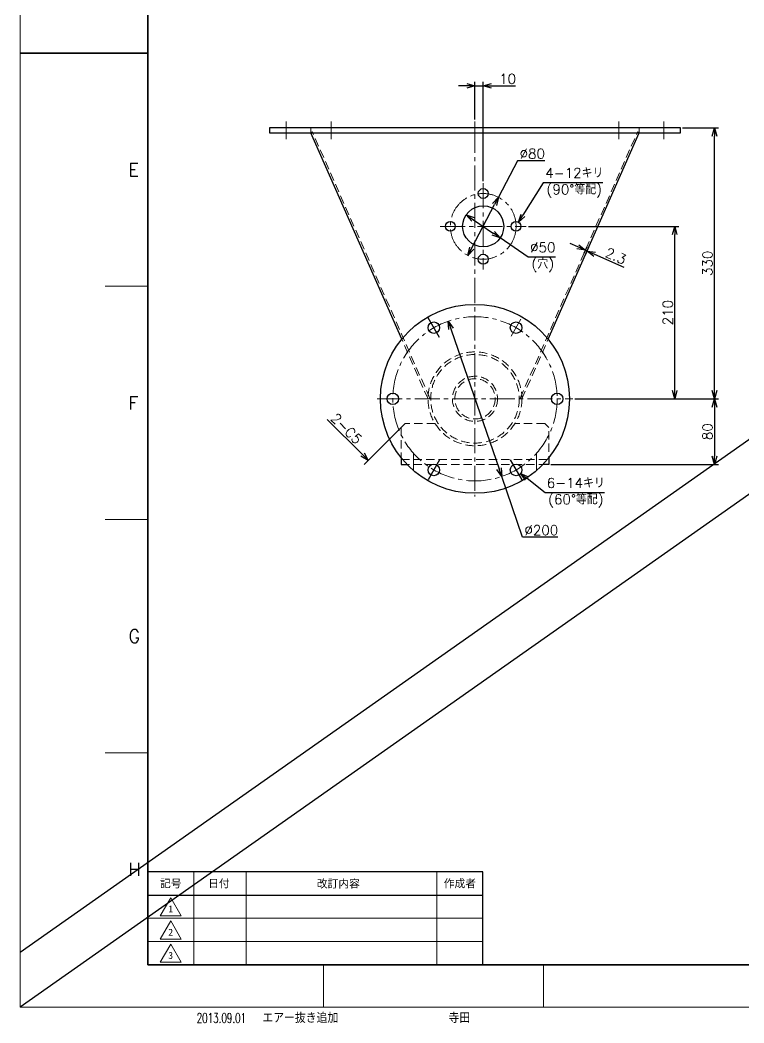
# Model space of a CAD drawing. Header units: millimetres. Extents: x 0 to 7035, y -19 to 2332.
# Drawn here: x 0 to 881, y -19 to 1202 of the extents above; entities that cross this region are included whole.
import ezdxf
from ezdxf import colors
from ezdxf.entities.mleader import LeaderData, LeaderLine
from ezdxf.enums import TextEntityAlignment as Align
from ezdxf.math import Vec2, Vec3

# ---------------------------------------------------------------- set-up
doc = ezdxf.new("R2010")
doc.units = ezdxf.units.MM
doc.header["$LTSCALE"] = 1.6
doc.header["$PDMODE"] = 99
doc.header["$PDSIZE"] = 1
doc.linetypes.add('CENTER2', pattern=[28.575, 19.05, -3.175, 3.175, -3.175])
doc.linetypes.add('HIDDEN', pattern=[9.525, 6.35, -3.175])
for name, color, linetype, lineweight in [('04_HIDDEN', 2, 'HIDDEN', 13), ('05_CENTER', 4, 'CENTER2', 13), ('07_寸法線', 3, 'Continuous', 9), ('08_DIM', 3, 'Continuous', 13), ('90_FRAME', 5, 'Continuous', 35)]:
    doc.layers.add(name, color=color, linetype=linetype, lineweight=lineweight)
doc.layers.add('91_BLANK', color=5, linetype='Continuous', lineweight=0, plot=False)
doc.styles.add('KSS_TXT', font='txt.shx', dxfattribs={"bigfont": 'extfont2.shx'})
doc.styles.add('MS_G', font='MS Gothic.ttf')
doc.styles.get("Standard").update_dxf_attribs({"font": 'txt.shx', "bigfont": 'extfont2.shx'})
doc.styles.add('表題用', font='MS PGothic.ttf')
doc.dimstyles.new('KSS_DIM', dxfattribs={"dimscale": 4, "dimtxt": 3, "dimasz": 2.5, "dimexe": 1.25, "dimexo": 0.625, "dimtad": 1, "dimdsep": 46, "dimtxsty": 'KSS_TXT', "dimblk": 'OPEN30', "dimcen": 0, "dimazin": 2, "dimtfac": 0.75, "dimtmove": 0, "dimatfit": 3, "dimldrblk": 'OPEN30', "dimfxl": 1.25, "dimtolj": 1, "dimarcsym": 0})
doc.dimstyles.new('KSS_DIM$3', dxfattribs={"dimscale": 4, "dimtxt": 3, "dimasz": 2.5, "dimexe": 1.25, "dimexo": 0.625, "dimtad": 1, "dimtih": 1, "dimtoh": 1, "dimdsep": 46, "dimtxsty": 'KSS_TXT', "dimblk": 'OPEN30', "dimcen": 0, "dimazin": 2, "dimtfac": 0.75, "dimtofl": 0, "dimtmove": 0, "dimatfit": 3, "dimldrblk": 'OPEN30', "dimfxl": 1.25, "dimtolj": 1, "dimarcsym": 0})

# ---------------------------------------------------------------- blocks, each defined once
blk = doc.blocks.new('AM_BALLOON1')
at = {"transparency": 16777216}
blk.add_circle((0, 0), 5, dxfattribs=at)
blk.add_attdef('B_NUMBER', text='', height=3, dxfattribs=at).set_placement((0, 0), align=Align.MIDDLE_CENTER)
blk = doc.blocks.new('_OPEN')
at = {"color": 0, "linetype": 'ByBlock'}
for p, q in [((-1, 0.17), (0, 0)), ((0, 0), (-1, -0.17)), ((0, 0), (-1, 0))]:
    blk.add_line(p, q, dxfattribs=at)
blk = doc.blocks.new('_Open30')
at = {"color": 0, "linetype": 'ByBlock', "lineweight": -2}
for p, q in [((-1, 0.27), (0, 0)), ((0, 0), (-1, -0.27)), ((0, 0), (-1, 0))]:
    blk.add_line(p, q, dxfattribs=at)
blk = doc.blocks.new('*D173')
at = {"layer": '08_DIM', "color": 0, "lineweight": -2, "transparency": 16777216}
for p, q in [((521.2, 835.3), (583.1, 655.6)), ((611.7, 572.3), (586.3, 646.2)), ((654.7, 572.3), (611.7, 572.3))]:
    blk.add_line(p, q, dxfattribs=at)
at = {"layer": 'Defpoints', "color": 0, "transparency": 16777216}
for p in [(521.2, 835.3), (586.3, 646.2)]:
    blk.add_point(p, dxfattribs=at)
at = {"layer": '08_DIM', "color": 0, "lineweight": -2, "transparency": 16777216, "xscale": 10, "yscale": 10, "zscale": 10}
for p, rotation in [((521.2, 835.3), 109.0029328275812), ((586.3, 646.2), 289.0029328275812)]:
    blk.add_blockref('_Open30', p, dxfattribs=dict(at, rotation=rotation))
at = {"layer": '08_DIM', "color": 0, "transparency": 16777216, "insert": (634.5, 580.8), "char_height": 12, "attachment_point": 5, "style": 'KSS_TXT'}
blk.add_mtext('\\A1;%%C200', dxfattribs=at)
blk = doc.blocks.new('*D176')
at = {"layer": '08_DIM', "color": 0, "lineweight": -2, "transparency": 16777216}
for p, q in [((639.1, 626.3), (617.1, 643.6)), ((711.4, 626.3), (639.1, 626.3))]:
    blk.add_line(p, q, dxfattribs=at)
at = {"layer": 'Defpoints', "color": 0, "transparency": 16777216}
for p in [(598.2, 658.5), (609.2, 649.8)]:
    blk.add_point(p, dxfattribs=at)
at = {"layer": '08_DIM', "color": 0, "lineweight": -2, "transparency": 16777216, "xscale": 10, "yscale": 10, "zscale": 10, "rotation": 141.8103076144649}
blk.add_blockref('_Open30', (609.2, 649.8), dxfattribs=at)
at = {"layer": '08_DIM', "color": 0, "transparency": 16777216, "insert": (676.5, 626.3), "char_height": 12, "attachment_point": 5, "style": 'KSS_TXT'}
blk.add_mtext('\\A1;6-14キリ\\P(60°等配)', dxfattribs=at)
blk = doc.blocks.new('*D177')
at = {"layer": '08_DIM', "color": 0, "lineweight": -2, "transparency": 16777216}
for p, q in [((675.2, 740.7), (850.3, 740.7)), ((845.3, 730.7), (845.3, 670.7)), ((646.2, 660.7), (850.3, 660.7))]:
    blk.add_line(p, q, dxfattribs=at)
at = {"layer": 'Defpoints', "color": 0, "transparency": 16777216}
for p in [(672.7, 740.7), (643.7, 660.7), (845.3, 660.7)]:
    blk.add_point(p, dxfattribs=at)
at = {"layer": '08_DIM', "color": 0, "lineweight": -2, "transparency": 16777216, "xscale": 10, "yscale": 10, "zscale": 10}
for p, rotation in [((845.3, 740.7), 90), ((845.3, 660.7), 270)]:
    blk.add_blockref('_Open30', p, dxfattribs=dict(at, rotation=rotation))
at = {"layer": '08_DIM', "color": 0, "transparency": 16777216, "insert": (836.8, 700.7), "char_height": 12, "attachment_point": 5, "rotation": 90, "style": 'KSS_TXT'}
blk.add_mtext('\\A1;80', dxfattribs=at)
blk = doc.blocks.new('*D178')
at = {"layer": '08_DIM', "color": 0, "lineweight": -2, "transparency": 16777216}
for p, q in [((618.7, 950.7), (801.9, 950.7)), ((796.9, 750.7), (796.9, 940.7)), ((675.2, 740.7), (801.9, 740.7))]:
    blk.add_line(p, q, dxfattribs=at)
at = {"layer": 'Defpoints', "color": 0, "transparency": 16777216}
for p in [(616.2, 950.7), (796.9, 950.7), (672.7, 740.7)]:
    blk.add_point(p, dxfattribs=at)
at = {"layer": '08_DIM', "color": 0, "lineweight": -2, "transparency": 16777216, "xscale": 10, "yscale": 10, "zscale": 10}
for p, rotation in [((796.9, 950.7), 90), ((796.9, 740.7), 270)]:
    blk.add_blockref('_Open30', p, dxfattribs=dict(at, rotation=rotation))
at = {"layer": '08_DIM', "color": 0, "transparency": 16777216, "insert": (788.4, 845.7), "char_height": 12, "attachment_point": 5, "rotation": 90, "style": 'KSS_TXT'}
blk.add_mtext('\\A1;210', dxfattribs=at)
blk = doc.blocks.new('*D179')
at = {"layer": '08_DIM', "color": 0, "lineweight": -2, "transparency": 16777216}
for p, q in [((636.7, 1003.7), (612.2, 964.3)), ((709.5, 1003.7), (636.7, 1003.7))]:
    blk.add_line(p, q, dxfattribs=at)
at = {"layer": 'Defpoints', "color": 0, "transparency": 16777216}
for p in [(606.9, 955.8), (600.6, 945.6)]:
    blk.add_point(p, dxfattribs=at)
at = {"layer": '08_DIM', "color": 0, "lineweight": -2, "transparency": 16777216, "xscale": 10, "yscale": 10, "zscale": 10, "rotation": 238.1263083039077}
blk.add_blockref('_Open30', (606.9, 955.8), dxfattribs=at)
at = {"layer": '08_DIM', "color": 0, "transparency": 16777216, "insert": (674.6, 1003.7), "char_height": 12, "attachment_point": 5, "style": 'KSS_TXT'}
blk.add_mtext('\\A1;4-12キリ\\P(90°等配)', dxfattribs=at)
blk = doc.blocks.new('*D180')
at = {"layer": '08_DIM', "color": 0, "lineweight": -2, "transparency": 16777216}
for p, q in [((605.7, 1030.7), (582.3, 986.1)), ((638.7, 1030.7), (605.7, 1030.7)), ((545.2, 915.3), (577.7, 977.3))]:
    blk.add_line(p, q, dxfattribs=at)
at = {"layer": 'Defpoints', "color": 0, "transparency": 16777216}
for p in [(582.3, 986.1), (545.2, 915.3)]:
    blk.add_point(p, dxfattribs=at)
at = {"layer": '08_DIM', "color": 0, "lineweight": -2, "transparency": 16777216, "xscale": 10, "yscale": 10, "zscale": 10}
for p, rotation in [((582.3, 986.1), 62.31881404166387), ((545.2, 915.3), 242.3188140416639)]:
    blk.add_blockref('_Open30', p, dxfattribs=dict(at, rotation=rotation))
at = {"layer": '08_DIM', "color": 0, "transparency": 16777216, "insert": (623.5, 1039.2), "char_height": 12, "attachment_point": 5, "style": 'KSS_TXT'}
blk.add_mtext('\\A1;%%C80', dxfattribs=at)
blk = doc.blocks.new('*D181')
at = {"layer": '08_DIM', "color": 0, "lineweight": -2, "transparency": 16777216}
for p, q in [((543.1, 964.9), (576.1, 942.2)), ((618.5, 913.1), (584.4, 936.6)), ((651.6, 913.1), (618.5, 913.1))]:
    blk.add_line(p, q, dxfattribs=at)
at = {"layer": 'Defpoints', "color": 0, "transparency": 16777216}
for p in [(543.1, 964.9), (584.4, 936.6)]:
    blk.add_point(p, dxfattribs=at)
at = {"layer": '08_DIM', "color": 0, "lineweight": -2, "transparency": 16777216, "xscale": 10, "yscale": 10, "zscale": 10}
for p, rotation in [((543.1, 964.9), 145.5318657595733), ((584.4, 936.6), 325.5318657595733)]:
    blk.add_blockref('_Open30', p, dxfattribs=dict(at, rotation=rotation))
at = {"layer": '08_DIM', "color": 0, "transparency": 16777216, "insert": (636.3, 913.1), "char_height": 12, "attachment_point": 5, "style": 'KSS_TXT'}
blk.add_mtext('\\A1;%%C50\\P(穴)', dxfattribs=at)
blk = doc.blocks.new('*D183')
at = {"layer": '08_DIM', "color": 0, "lineweight": -2, "transparency": 16777216}
blk.add_line((416.8, 672.9), (374, 715.7), dxfattribs=at)
at = {"layer": 'Defpoints', "color": 0, "transparency": 16777216}
for p in [(358.7, 731), (358.7, 731), (423.9, 665.8)]:
    blk.add_point(p, dxfattribs=at)
at = {"layer": '08_DIM', "color": 0, "lineweight": -2, "transparency": 16777216, "xscale": 10, "yscale": 10, "zscale": 10, "rotation": 314.9999999999999}
blk.add_blockref('_Open30', (423.9, 665.8), dxfattribs=at)
at = {"layer": '08_DIM', "color": 0, "transparency": 16777216, "insert": (397.3, 704.4), "char_height": 12, "attachment_point": 5, "rotation": 315, "style": 'KSS_TXT'}
blk.add_mtext('\\A1;2-C5', dxfattribs=at)
blk = doc.blocks.new('*D184')
at = {"layer": '08_DIM', "color": 0, "lineweight": -2, "transparency": 16777216}
for p, q in [((806.2, 1070.7), (850.3, 1070.7)), ((845.3, 750.7), (845.3, 1060.7)), ((675.2, 740.7), (850.3, 740.7))]:
    blk.add_line(p, q, dxfattribs=at)
at = {"layer": 'Defpoints', "color": 0, "transparency": 16777216}
for p in [(803.7, 1070.7), (845.3, 1070.7), (672.7, 740.7)]:
    blk.add_point(p, dxfattribs=at)
at = {"layer": '08_DIM', "color": 0, "lineweight": -2, "transparency": 16777216, "xscale": 10, "yscale": 10, "zscale": 10}
for p, rotation in [((845.3, 1070.7), 90), ((845.3, 740.7), 270)]:
    blk.add_blockref('_Open30', p, dxfattribs=dict(at, rotation=rotation))
at = {"layer": '08_DIM', "color": 0, "transparency": 16777216, "insert": (836.8, 905.7), "char_height": 12, "attachment_point": 5, "rotation": 90, "style": 'KSS_TXT'}
blk.add_mtext('\\A1;330', dxfattribs=at)
blk = doc.blocks.new('*D204')
at = {"layer": '08_DIM', "color": 0, "lineweight": -2, "transparency": 16777216}
for p, q in [((553.7, 1080.7), (553.7, 1126.8)), ((563.7, 1005.7), (563.7, 1126.8)), ((543.7, 1121.8), (533.7, 1121.8)), ((553.7, 1121.8), (563.7, 1121.8)), ((573.7, 1121.8), (603.2, 1121.8))]:
    blk.add_line(p, q, dxfattribs=at)
at = {"layer": 'Defpoints', "color": 0, "transparency": 16777216}
for p in [(563.7, 1121.8), (553.7, 1078.2), (563.7, 1003.2)]:
    blk.add_point(p, dxfattribs=at)
at = {"layer": '08_DIM', "color": 0, "lineweight": -2, "transparency": 16777216, "xscale": 10, "yscale": 10, "zscale": 10}
blk.add_blockref('_Open30', (553.7, 1121.8), dxfattribs=at)
at = {"layer": '08_DIM', "color": 0, "lineweight": -2, "transparency": 16777216, "xscale": 10, "yscale": 10, "zscale": 10, "rotation": 180}
blk.add_blockref('_Open30', (563.7, 1121.8), dxfattribs=at)
at = {"layer": '08_DIM', "color": 0, "transparency": 16777216, "insert": (593.5, 1130.3), "char_height": 12, "attachment_point": 5, "style": 'KSS_TXT'}
blk.add_mtext('\\A1;10', dxfattribs=at)
blk = doc.blocks.new('*D206')
at = {"layer": '08_DIM', "color": 0, "lineweight": -2, "transparency": 16777216}
for p, q in [((679, 925.7), (669.8, 929.7)), ((686.5, 917.9), (690.2, 926.2)), ((688.1, 921.6), (690.2, 920.7)), ((688.6, 917), (692.3, 925.3)), ((699.4, 916.7), (735.1, 900.9))]:
    blk.add_line(p, q, dxfattribs=at)
at = {"layer": 'Defpoints', "color": 0, "transparency": 16777216}
for p in [(690.2, 920.7), (685.5, 915.6), (687.6, 914.7)]:
    blk.add_point(p, dxfattribs=at)
at = {"layer": '08_DIM', "color": 0, "lineweight": -2, "transparency": 16777216, "xscale": 10, "yscale": 10, "zscale": 10}
for p, rotation in [((688.1, 921.6), 336.2075544896093), ((690.2, 920.7), 156.2075544896093)]:
    blk.add_blockref('_Open30', p, dxfattribs=dict(at, rotation=rotation))
at = {"layer": '08_DIM', "color": 0, "transparency": 16777216, "insert": (725.2, 914.6), "char_height": 12, "attachment_point": 5, "rotation": 336.2076, "style": 'KSS_TXT'}
blk.add_mtext('\\A1;2.3', dxfattribs=at)

msp = doc.modelspace()

# ---------------------------------------------------------------- linework, layer by layer
for p, q in [((3312.803, 2331.679), (0, 0)), ((3218.51, 2331.679), (0, 66.367)), ((463.747, 669.138), (463.747, 660.727)), ((463.747, 660.727), (471.134, 660.727)), ((643.747, 660.727), (636.361, 660.727)), ((643.747, 669.138), (643.747, 660.727))]:
    msp.add_line(p, q)
at = {"color": 0}
for p, q in [((464.578, 813.349), (353.747, 1064.727)), ((642.916, 813.349), (753.747, 1064.727)), ((510.747, 815.205), (496.747, 839.454)), ((510.747, 666.249), (496.747, 642)), ((596.747, 666.249), (610.747, 642))]:
    msp.add_line(p, q, dxfattribs=at)
msp.add_lwpolyline([(303.747, 1064.727), (803.747, 1064.727), (803.747, 1070.727), (303.747, 1070.727)], close=True)
for centre, radius in [((563.747, 990.727), 6), ((563.747, 950.727), 25), ((523.747, 950.727), 6), ((603.747, 950.727), 6), ((563.747, 910.727), 6), ((553.747, 740.727), 115), ((503.747, 827.33), 7), ((603.747, 827.33), 7), ((453.747, 740.727), 7), ((653.747, 740.727), 7), ((503.747, 654.124), 7), ((603.747, 654.124), 7)]:
    msp.add_circle(centre, radius, dxfattribs=at)
at = {"layer": '04_HIDDEN'}
for p, q in [((353.747, 1070.727), (353.747, 1064.727)), ((355.852, 1065.655), (353.747, 1064.727)), ((498.702, 741.655), (355.852, 1065.655)), ((608.793, 741.655), (751.643, 1065.655)), ((751.643, 1065.655), (753.747, 1064.727)), ((753.747, 1070.727), (753.747, 1064.727)), ((496.597, 740.727), (464.578, 813.349)), ((610.897, 740.727), (642.916, 813.349)), ((498.702, 741.655), (496.597, 740.727)), ((608.793, 741.655), (610.897, 740.727)), ((463.747, 666.727), (643.747, 666.727))]:
    msp.add_line(p, q, dxfattribs=at)
msp.add_lwpolyline([(505.104, 710.727), (468.747, 710.727), (463.747, 705.727), (463.747, 660.727), (643.747, 660.727), (643.747, 705.727), (638.747, 710.727), (602.39, 710.727)], dxfattribs=at)
for radius in [57.15, 53.95, 27.5, 24.5]:
    msp.add_circle((553.747, 740.727), radius, dxfattribs=at)
at = {"layer": '05_CENTER'}
for p, q in [((323.747, 1078.195), (323.747, 1057.073)), ((378.747, 1078.195), (378.747, 1057.073)), ((553.747, 1078.195), (553.747, 1057.073)), ((728.747, 1078.195), (728.747, 1057.073)), ((783.747, 1078.195), (783.747, 1057.073)), ((553.747, 1070.727), (553.747, 621.727)), ((563.747, 1003.227), (563.747, 898.227)), ((511.247, 950.727), (616.247, 950.727)), ((597.806, 817.039), (609.688, 837.62)), ((434.747, 740.727), (672.747, 740.727)), ((478.747, 673.616), (478.747, 653.83)), ((628.747, 673.616), (628.747, 653.83))]:
    msp.add_line(p, q, dxfattribs=at)
for centre, radius in [((563.747, 950.727), 40), ((553.747, 740.727), 100)]:
    msp.add_circle(centre, radius, dxfattribs=at)
at = {"layer": '90_FRAME'}
msp.add_line((0, 1161.724), (155.384, 1161.724), dxfattribs=at)
at = {"layer": '90_FRAME', "color": 4, "lineweight": 13}
for p, q in [((155.384, 877.735), (103.536, 877.735)), ((155.384, 593.746), (103.536, 593.746)), ((155.384, 309.757), (103.536, 309.757)), ((369.502, 0), (369.502, 51.616)), ((637.235, 0), (637.235, 51.616))]:
    msp.add_line(p, q, dxfattribs=at)
at = {"layer": '90_FRAME', "color": 0, "lineweight": 13}
for p, q in [((211.384, 51.616), (211.384, 164.759)), ((275.384, 51.616), (275.384, 164.759)), ((507.384, 51.616), (507.384, 164.759)), ((155.384, 108.187), (563.384, 108.187)), ((155.384, 79.902), (563.384, 79.902))]:
    msp.add_line(p, q, dxfattribs=at)
at = {"layer": '90_FRAME', "color": 0, "lineweight": 25}
msp.add_line((155.384, 136.473), (563.384, 136.473), dxfattribs=at)
at = {"layer": '90_FRAME'}
msp.add_lwpolyline([(155.384, 51.616), (3260.956, 51.616), (3260.956, 2271.831), (155.384, 2271.831)], close=True, dxfattribs=at)
at = {"layer": '90_FRAME', "color": 0, "lineweight": 25}
msp.add_lwpolyline([(155.384, 51.616), (563.384, 51.616), (563.384, 164.759), (155.384, 164.759)], close=True, dxfattribs=at)
at = {"layer": '90_FRAME', "color": 0, "lineweight": 13}
for points in [[(170.655, 111.192), (183.384, 133.238), (196.112, 111.192), (170.655, 111.192)], [(170.655, 82.906), (183.384, 104.952), (196.112, 82.906), (170.655, 82.906)], [(170.655, 54.62), (183.384, 76.667), (196.112, 54.62), (170.655, 54.62)]]:
    msp.add_lwpolyline(points, dxfattribs=at)
at = {"layer": '91_BLANK'}
msp.add_lwpolyline([(0, 0), (3312.803, 0), (3312.803, 2331.679), (0, 2331.679)], close=True, dxfattribs=at)

# ---------------------------------------------------------------- texts
at = {"layer": '90_FRAME', "color": 0, "lineweight": 13, "style": 'KSS_TXT'}
for s, p in [('E', (131.829, 1019.729)), ('F', (131.829, 735.74)), ('G', (131.829, 451.752)), ('H', (131.829, 167.763))]:
    msp.add_text(s, height=16, dxfattribs=at).set_placement(p, align=Align.MIDDLE_LEFT)
at = {"layer": '90_FRAME', "color": 0, "style": '表題用'}
for s, p in [('記号', (183.384, 150.616)), ('日付', (242.01, 150.616)), ('作成者', (535.384, 150.616))]:
    msp.add_text(s, height=9.6, dxfattribs=at).set_placement(p, align=Align.MIDDLE_CENTER)
msp.add_text('改訂内容', height=9.6, dxfattribs=at).set_placement((387.384, 150.616), align=Align.MIDDLE)
at = {"layer": '90_FRAME', "color": 0, "lineweight": 13, "style": 'MS_G'}
for s, p in [('1', (183.384, 119.502)), ('2', (183.384, 91.216)), ('3', (183.384, 62.93))]:
    msp.add_text(s, height=8.486, dxfattribs=at).set_placement(p, align=Align.MIDDLE)
at = {"layer": '90_FRAME', "color": 3, "lineweight": 13, "width": 0.65}
msp.add_text('2013.09.01', height=12, dxfattribs=at).set_placement((214.968, -19.199))
at = {"layer": '90_FRAME', "color": 3, "lineweight": 13}
for s, p in [('エアー抜き追加', (294.935, -19.199)), ('寺田', (521.481, -19.199))]:
    msp.add_text(s, height=12, dxfattribs=at).set_placement(p)

# ---------------------------------------------------------------- dimensions: what is measured, and where the dimension line sits
at = {"layer": '08_DIM'}
dim = msp.add_linear_dim(base=(563.747, 1121.788), p1=(553.747, 1078.195), p2=(563.747, 1003.227), dimstyle='KSS_DIM', dxfattribs=at)
dim.commit()
dim.dimension.update_dxf_attribs({"geometry": '*D204', "text_midpoint": (593.497, 1130.288)})
for base, p2, picture, middle in [((845.317, 1070.727), (803.747, 1070.727), '*D184', (836.817, 905.727)), ((796.947, 950.727), (616.247, 950.727), '*D178', (788.447, 845.727)), ((845.317, 660.727), (643.747, 660.727), '*D177', (836.817, 700.727))]:
    dim = msp.add_linear_dim(base=base, p1=(672.747, 740.727), p2=p2, angle=90, dimstyle='KSS_DIM', dxfattribs=at)
    dim.commit()
    dim.dimension.update_dxf_attribs({"geometry": picture, "text_midpoint": middle})
for p1, p2, override, picture, middle in [((545.165, 915.305), (582.329, 986.149), {"dimpost": '%%C<>', "dimtix": 1, "dimatfit": 2}, '*D180', (623.473, 1030.744)), ((543.136, 964.876), (584.358, 936.578), {"dimpost": '%%C<>\\X(穴)', "dimtix": 1, "dimatfit": 2}, '*D181', (636.298, 913.137)), ((521.185, 835.277), (586.309, 646.177), {"dimpost": '%%C<>', "dimtix": 1, "dimatfit": 2}, '*D173', (634.489, 572.334))]:
    dim = msp.add_diameter_dim_2p(p1=p1, p2=p2, dimstyle='KSS_DIM$3', override=override, dxfattribs=at)
    dim.commit()
    dim.dimension.update_dxf_attribs({"geometry": picture, "text_midpoint": middle, "dimtype": 163})
for p1, p2, text, override, picture, middle in [((600.579, 945.632), (606.915, 955.822), '4-<>', {"dimpost": '<>キリ\\X(90°等配)', "dimtix": 1}, '*D179', (674.596, 1003.716)), ((598.245, 658.452), (609.249, 649.797), '6-<>', {"dimpost": '<>キリ\\X(60°等配)', "dimtix": 1}, '*D176', (676.498, 626.349))]:
    dim = msp.add_diameter_dim_2p(p1=p1, p2=p2, text=text, dimstyle='KSS_DIM$3', override=override, dxfattribs=at)
    dim.commit()
    dim.dimension.update_dxf_attribs({"geometry": picture, "text_midpoint": middle, "dimtype": 163})
dim = msp.add_aligned_dim(p1=(685.492, 915.618), p2=(687.597, 914.69), distance=6.565, dimstyle='KSS_DIM', dxfattribs=at)
dim.commit()
dim.dimension.update_dxf_attribs({"geometry": '*D206', "text_midpoint": (725.242, 914.557)})
dim = msp.add_aligned_dim(p1=(423.865, 665.845), p2=(358.726, 730.985), distance=0, text='2-C5', dimstyle='KSS_DIM', override={"dimse1": 1, "dimse2": 1, "dimsd2": 1}, dxfattribs=at)
dim.commit()
dim.dimension.update_dxf_attribs({"geometry": '*D183', "text_midpoint": (397.312, 704.431)})

# ---------------------------------------------------------------- leaders
at = {"layer": '07_寸法線'}
ml = msp.add_multileader_block('Standard', dxfattribs=at)
ml.set_content('AM_BALLOON1', color=256, scale=5)
ml.set_attribute('B_NUMBER', '3', width=0)
ml.set_leader_properties(color=256, linetype='ByLayer', lineweight=-1)
ml.set_arrow_properties(name='OPEN')
ml.build(insert=Vec2(0, 0))
ml.multileader.update_dxf_attribs({"leader_type": 0, "has_dogleg": 0, "text_right_attachment_type": 6, "dogleg_length": 0, "arrow_head_size": 10, "scale": 2.5, "block_connection_type": 1})
ctx = ml.context
ctx.base_point, ctx.scale, ctx.char_height, ctx.arrow_head_size, ctx.landing_gap_size, ctx.plane_origin = Vec3(4292.837, 1625.44), 2.5, 20, 10, 10, Vec3(4292.837, 1625.44)
ctx.right_attachment, ctx.attachment_type = 6, 1
notes = []
notes.append((ctx, [(0, (0, 0, 0), (0, 0), (1, 0), 1, [])]))
ctx.block.insert = Vec3(4292.837, 1625.44)
at = {"layer": '08_DIM'}
msp.add_leader([(463.747, 705.727), (418.865, 660.845)], dimstyle='KSS_DIM', override={"dimse1": 1, "dimse2": 1, "dimsd2": 1, "dimldrblk": 'None'}, dxfattribs=at)
ml = msp.add_multileader_block('Standard', dxfattribs=at)
ml.set_content('AM_BALLOON1', color=256, scale=5)
ml.set_attribute('B_NUMBER', '5', width=0)
ml.set_leader_properties(color=256, linetype='ByLayer', lineweight=-1)
ml.set_arrow_properties(name='OPEN')
ml.build(insert=Vec2(0, 0))
ml.multileader.update_dxf_attribs({"leader_type": 0, "has_dogleg": 0, "text_right_attachment_type": 6, "dogleg_length": 0, "arrow_head_size": 10, "scale": 2.5, "block_connection_type": 1})
ctx = ml.context
ctx.base_point, ctx.scale, ctx.char_height, ctx.arrow_head_size, ctx.landing_gap_size, ctx.plane_origin = Vec3(479.562, 1670.697), 2.5, 20, 10, 10, Vec3(479.562, 1670.697)
ctx.right_attachment, ctx.attachment_type = 6, 1
notes.append((ctx, [(0, (0, 0, 0), (0, 0), (1, 0), 1, [])]))
ctx.block.insert = Vec3(479.562, 1670.697)
for ctx, leaders in notes:
    for number, flags, end, landing, length, lines in leaders:
        leader = LeaderData()
        leader.index, (leader.has_last_leader_line, leader.has_dogleg_vector, leader.attachment_direction) = number, flags
        leader.last_leader_point, leader.dogleg_vector, leader.dogleg_length = Vec3(end), Vec3(landing), length
        for number, points, colour, breaks in lines:
            line = LeaderLine()
            line.index, line.vertices, line.color, line.breaks = number, Vec3.list(points), colors.encode_raw_color(colour), breaks
            leader.lines.append(line)
        ctx.leaders.append(leader)

doc.saveas('drawing.dxf')
